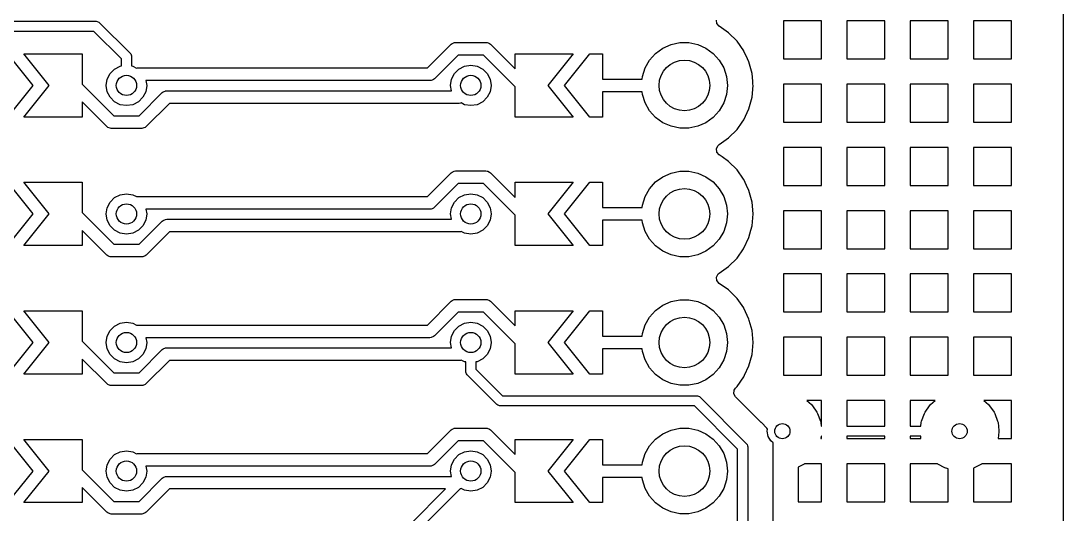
# Model space of a CAD drawing. Extents: x 2.49 to 8.57, y -5.87 to -1.87.
# Drawn here: x 7.76 to 8.57, y -3.15 to -2.766 of the extents above; entities that cross this region are included whole.
import ezdxf

# ---------------------------------------------------------------- set-up
doc = ezdxf.new("R2010")
doc.units = 0
doc.header["$MEASUREMENT"] = 0
doc.layers.add('BLACK', color=7, linetype='CONTINUOUS')

msp = doc.modelspace()

# ---------------------------------------------------------------- linework, layer by layer
at = {"layer": 'BLACK', "linetype": 'CONTINUOUS'}
for p, q in [((8.57006, -2.62723), (8.57006, -5.33301)), ((7.6575, -2.76638), (7.81806, -2.76638)), ((7.81806, -2.76638), (7.81883, -2.76645)), ((7.81883, -2.76645), (7.82025, -2.76704)), ((7.82025, -2.76704), (7.82085, -2.76753)), ((7.82085, -2.76753), (7.84452, -2.7912)), ((8.30087, -2.7681), (8.30059, -2.76537)), ((8.30259, -2.77025), (8.30087, -2.7681)), ((8.3099, -2.77537), (8.30259, -2.77025)), ((8.38229, -2.76606), (8.35268, -2.76606)), ((8.35268, -2.76606), (8.35268, -2.79567)), ((8.38229, -2.79567), (8.38229, -2.76606)), ((8.4315, -2.76606), (8.4019, -2.76606)), ((8.4019, -2.76606), (8.4019, -2.79567)), ((8.4315, -2.79567), (8.4315, -2.76606)), ((8.48071, -2.76606), (8.45111, -2.76606)), ((8.45111, -2.76606), (8.45111, -2.79567)), ((8.48071, -2.79567), (8.48071, -2.76606)), ((8.52993, -2.76606), (8.50032, -2.76606)), ((8.50032, -2.76606), (8.50032, -2.79567)), ((8.52993, -2.79567), (8.52993, -2.76606)), ((7.81643, -2.77425), (7.65913, -2.77425)), ((7.8378, -2.79561), (7.81643, -2.77425)), ((8.31648, -2.78195), (8.3099, -2.77537)), ((8.3099, -2.77537), (8.3099, -2.77537)), ((8.07571, -2.80267), (8.09415, -2.78423)), ((8.09415, -2.78423), (8.09489, -2.78362)), ((8.09489, -2.78362), (8.09637, -2.783)), ((8.09489, -2.78362), (8.09489, -2.78362)), ((8.09637, -2.783), (8.09667, -2.78288)), ((8.09667, -2.78288), (8.09763, -2.78279)), ((8.09667, -2.78288), (8.09667, -2.78288)), ((8.09763, -2.78279), (8.12127, -2.78279)), ((8.12127, -2.78279), (8.12223, -2.78288)), ((8.12223, -2.78288), (8.12223, -2.78288)), ((8.12223, -2.78288), (8.12295, -2.78318)), ((8.12295, -2.78318), (8.12401, -2.78362)), ((8.12401, -2.78362), (8.12401, -2.78362)), ((8.12401, -2.78362), (8.12475, -2.78423)), ((8.12475, -2.78423), (8.1439, -2.80338)), ((8.2532, -2.79138), (8.25886, -2.78727)), ((8.25886, -2.78727), (8.26525, -2.78443)), ((8.26525, -2.78443), (8.27209, -2.78297)), ((8.27209, -2.78297), (8.27909, -2.78297)), ((8.27909, -2.78297), (8.28593, -2.78443)), ((8.28593, -2.78443), (8.29232, -2.78727)), ((8.29232, -2.78727), (8.29798, -2.79138)), ((8.32167, -2.78936), (8.31648, -2.78195)), ((7.74921, -2.79165), (7.7689, -2.81625)), ((7.78169, -2.81625), (7.76201, -2.79165)), ((7.76201, -2.79165), (7.80728, -2.79165)), ((7.80728, -2.79165), (7.80728, -2.81521)), ((7.8378, -2.80113), (7.8378, -2.79561)), ((7.84452, -2.7912), (7.84501, -2.7918)), ((7.84501, -2.7918), (7.84559, -2.79321)), ((7.84559, -2.79321), (7.84567, -2.79398)), ((7.84567, -2.79398), (7.84567, -2.80113)), ((8.09966, -2.79263), (8.08122, -2.81107)), ((8.11923, -2.79263), (8.09966, -2.79263)), ((8.1439, -2.8173), (8.11923, -2.79263)), ((8.1439, -2.80338), (8.1439, -2.79165)), ((8.1439, -2.79165), (8.18917, -2.79165)), ((8.18917, -2.79165), (8.16949, -2.81625)), ((8.18228, -2.81625), (8.20197, -2.79165)), ((8.20197, -2.79165), (8.21181, -2.79165)), ((8.21181, -2.79165), (8.21181, -2.81133)), ((8.24852, -2.79658), (8.2532, -2.79138)), ((8.29798, -2.79138), (8.30266, -2.79658)), ((8.32181, -2.78957), (8.32167, -2.78936)), ((8.32466, -2.79567), (8.32181, -2.78957)), ((8.32574, -2.798), (8.32466, -2.79567)), ((8.35268, -2.79567), (8.38229, -2.79567)), ((8.4019, -2.79567), (8.4315, -2.79567)), ((8.45111, -2.79567), (8.48071, -2.79567)), ((8.50032, -2.79567), (8.52993, -2.79567)), ((7.82899, -2.807), (7.83248, -2.80351)), ((7.83248, -2.80351), (7.83687, -2.80128)), ((7.83687, -2.80128), (7.8378, -2.80113)), ((7.84567, -2.80113), (7.8466, -2.80128)), ((7.8466, -2.80128), (7.84951, -2.80276)), ((7.84951, -2.80276), (7.85039, -2.80267)), ((7.85039, -2.80267), (8.07571, -2.80267)), ((8.09671, -2.807), (8.10019, -2.80351)), ((8.10019, -2.80351), (8.10458, -2.80128)), ((8.10458, -2.80128), (8.10945, -2.80051)), ((8.10945, -2.80051), (8.11432, -2.80128)), ((8.11432, -2.80128), (8.11871, -2.80351)), ((8.11871, -2.80351), (8.12219, -2.807)), ((8.24286, -2.8093), (8.24502, -2.80264)), ((8.24502, -2.80264), (8.24852, -2.79658)), ((8.30266, -2.79658), (8.30616, -2.80264)), ((8.30616, -2.80264), (8.30832, -2.8093)), ((8.32815, -2.80699), (8.32574, -2.798)), ((7.82598, -2.81625), (7.82675, -2.81139)), ((7.82675, -2.81139), (7.82899, -2.807)), ((8.07932, -2.81216), (8.0787, -2.81242)), ((8.08048, -2.81168), (8.07932, -2.81216)), ((8.08122, -2.81107), (8.08048, -2.81168)), ((8.08048, -2.81168), (8.08048, -2.81168)), ((8.0937, -2.81625), (8.09447, -2.81139)), ((8.09447, -2.81139), (8.09671, -2.807)), ((8.12219, -2.807), (8.12443, -2.81139)), ((8.12443, -2.81139), (8.1252, -2.81625)), ((8.21181, -2.81133), (8.24264, -2.81133)), ((8.24264, -2.81133), (8.24286, -2.8093)), ((8.30832, -2.8093), (8.30905, -2.81625)), ((8.32868, -2.813), (8.32815, -2.80699)), ((7.7689, -2.81625), (7.74921, -2.84086)), ((7.76201, -2.84086), (7.78169, -2.81625)), ((7.80728, -2.81521), (7.83195, -2.83988)), ((7.82675, -2.82112), (7.82598, -2.81625)), ((7.85748, -2.81625), (7.85671, -2.82112)), ((8.07774, -2.81251), (7.85689, -2.81251)), ((7.85689, -2.81251), (7.85748, -2.81625)), ((8.0787, -2.81242), (8.07774, -2.81251)), ((8.0787, -2.81242), (8.0787, -2.81242)), ((8.09436, -2.82039), (8.0937, -2.81625)), ((8.1252, -2.81625), (8.12443, -2.82112)), ((8.1439, -2.84086), (8.1439, -2.8173)), ((8.16949, -2.81625), (8.18917, -2.84086)), ((8.20197, -2.84086), (8.18228, -2.81625)), ((8.30905, -2.81625), (8.30832, -2.82321)), ((8.32815, -2.82552), (8.32896, -2.81625)), ((8.32887, -2.81517), (8.32868, -2.813)), ((8.32896, -2.81625), (8.32887, -2.81517)), ((8.38229, -2.81528), (8.35268, -2.81528)), ((8.35268, -2.81528), (8.35268, -2.84488)), ((8.38229, -2.84488), (8.38229, -2.81528)), ((8.4315, -2.81528), (8.4019, -2.81528)), ((8.4019, -2.81528), (8.4019, -2.84488)), ((8.4315, -2.84488), (8.4315, -2.81528)), ((8.48071, -2.81528), (8.45111, -2.81528)), ((8.45111, -2.81528), (8.45111, -2.84488)), ((8.48071, -2.84488), (8.48071, -2.81528)), ((8.52993, -2.81528), (8.50032, -2.81528)), ((8.50032, -2.81528), (8.50032, -2.84488)), ((8.52993, -2.84488), (8.52993, -2.81528)), ((7.82899, -2.82551), (7.82675, -2.82112)), ((7.83248, -2.82899), (7.82899, -2.82551)), ((7.85447, -2.82551), (7.85099, -2.82899)), ((7.85152, -2.83988), (7.86956, -2.82183)), ((7.85671, -2.82112), (7.85447, -2.82551)), ((7.86956, -2.82183), (7.87031, -2.82122)), ((7.87031, -2.82122), (7.87173, -2.82063)), ((7.87031, -2.82122), (7.87031, -2.82122)), ((7.87173, -2.82063), (7.87208, -2.82048)), ((7.87208, -2.82048), (7.87304, -2.82039)), ((7.87208, -2.82048), (7.87208, -2.82048)), ((7.87304, -2.82039), (8.09436, -2.82039)), ((8.12219, -2.82551), (8.11871, -2.82899)), ((8.12443, -2.82112), (8.12219, -2.82551)), ((8.24264, -2.82118), (8.21181, -2.82118)), ((8.21181, -2.82118), (8.21181, -2.84086)), ((8.24286, -2.82321), (8.24264, -2.82118)), ((8.24502, -2.82987), (8.24286, -2.82321)), ((8.30832, -2.82321), (8.30616, -2.82987)), ((8.32574, -2.83451), (8.32815, -2.82552)), ((7.82643, -2.84828), (7.80728, -2.82913)), ((7.80728, -2.82913), (7.80728, -2.84086)), ((7.83687, -2.83123), (7.83248, -2.82899)), ((7.84173, -2.832), (7.83687, -2.83123)), ((7.8466, -2.83123), (7.84173, -2.832)), ((7.85099, -2.82899), (7.8466, -2.83123)), ((7.87508, -2.83023), (7.85704, -2.84828)), ((8.10039, -2.83023), (7.87508, -2.83023)), ((8.10135, -2.83014), (8.10039, -2.83023)), ((8.10195, -2.82989), (8.10135, -2.83014)), ((8.10458, -2.83123), (8.10195, -2.82989)), ((8.10945, -2.832), (8.10458, -2.83123)), ((8.11432, -2.83123), (8.10945, -2.832)), ((8.11871, -2.82899), (8.11432, -2.83123)), ((8.24852, -2.83592), (8.24502, -2.82987)), ((8.2532, -2.84112), (8.24852, -2.83592)), ((8.30266, -2.83592), (8.29798, -2.84112)), ((8.30616, -2.82987), (8.30266, -2.83592)), ((8.32181, -2.84294), (8.32574, -2.83451)), ((7.80728, -2.84086), (7.76201, -2.84086)), ((7.83195, -2.83988), (7.85152, -2.83988)), ((8.18917, -2.84086), (8.1439, -2.84086)), ((8.21181, -2.84086), (8.20197, -2.84086)), ((8.25886, -2.84524), (8.2532, -2.84112)), ((8.29798, -2.84112), (8.29232, -2.84524)), ((8.32045, -2.84488), (8.32181, -2.84294)), ((7.82718, -2.84889), (7.82643, -2.84828)), ((7.82895, -2.84962), (7.82718, -2.84889)), ((7.82991, -2.84972), (7.82895, -2.84962)), ((7.82895, -2.84962), (7.82895, -2.84962)), ((7.85356, -2.84972), (7.82991, -2.84972)), ((7.85452, -2.84962), (7.85356, -2.84972)), ((7.8553, -2.8493), (7.85452, -2.84962)), ((7.85452, -2.84962), (7.85452, -2.84962)), ((7.85629, -2.84889), (7.8553, -2.8493)), ((7.85704, -2.84828), (7.85629, -2.84889)), ((7.85629, -2.84889), (7.85629, -2.84889)), ((8.26525, -2.84808), (8.25886, -2.84524)), ((8.27209, -2.84954), (8.26525, -2.84808)), ((8.27909, -2.84954), (8.27209, -2.84954)), ((8.28593, -2.84808), (8.27909, -2.84954)), ((8.29232, -2.84524), (8.28593, -2.84808)), ((8.3099, -2.85714), (8.31648, -2.85056)), ((8.31648, -2.85056), (8.32045, -2.84488)), ((8.35268, -2.84488), (8.38229, -2.84488)), ((8.4019, -2.84488), (8.4315, -2.84488)), ((8.45111, -2.84488), (8.48071, -2.84488)), ((8.50032, -2.84488), (8.52993, -2.84488)), ((8.30259, -2.86225), (8.3099, -2.85714)), ((8.30059, -2.86537), (8.30183, -2.86291)), ((8.30087, -2.8681), (8.30059, -2.86537)), ((8.30259, -2.87025), (8.30087, -2.8681)), ((8.30183, -2.86291), (8.30259, -2.86225)), ((8.38229, -2.86449), (8.35268, -2.86449)), ((8.35268, -2.86449), (8.35268, -2.89409)), ((8.38229, -2.89409), (8.38229, -2.86449)), ((8.4315, -2.86449), (8.4019, -2.86449)), ((8.4019, -2.86449), (8.4019, -2.89409)), ((8.4315, -2.89409), (8.4315, -2.86449)), ((8.48071, -2.86449), (8.45111, -2.86449)), ((8.45111, -2.86449), (8.45111, -2.89409)), ((8.48071, -2.89409), (8.48071, -2.86449)), ((8.52993, -2.86449), (8.50032, -2.86449)), ((8.50032, -2.86449), (8.50032, -2.89409)), ((8.52993, -2.89409), (8.52993, -2.86449)), ((8.30486, -2.87184), (8.30259, -2.87025)), ((8.3099, -2.87537), (8.30486, -2.87184)), ((8.31648, -2.88195), (8.3099, -2.87537)), ((8.3099, -2.87537), (8.3099, -2.87537)), ((8.07571, -2.90267), (8.09415, -2.88423)), ((8.09415, -2.88423), (8.09489, -2.88362)), ((8.09489, -2.88362), (8.09667, -2.88288)), ((8.09667, -2.88288), (8.09763, -2.88279)), ((8.09763, -2.88279), (8.12127, -2.88279)), ((8.12127, -2.88279), (8.12223, -2.88288)), ((8.12223, -2.88288), (8.12223, -2.88288)), ((8.12223, -2.88288), (8.12267, -2.88307)), ((8.12267, -2.88307), (8.12401, -2.88362)), ((8.12401, -2.88362), (8.12401, -2.88362)), ((8.12401, -2.88362), (8.12475, -2.88423)), ((8.12475, -2.88423), (8.1439, -2.90338)), ((8.25886, -2.88727), (8.26525, -2.88443)), ((8.26525, -2.88443), (8.27209, -2.88297)), ((8.27209, -2.88297), (8.27909, -2.88297)), ((8.27909, -2.88297), (8.28593, -2.88443)), ((8.28593, -2.88443), (8.29232, -2.88727)), ((8.32154, -2.88917), (8.31648, -2.88195)), ((7.74921, -2.89165), (7.7689, -2.91625)), ((7.78169, -2.91625), (7.76201, -2.89165)), ((7.76201, -2.89165), (7.80728, -2.89165)), ((7.80728, -2.89165), (7.80728, -2.91521)), ((8.09966, -2.89263), (8.08122, -2.91107)), ((8.11923, -2.89263), (8.09966, -2.89263)), ((8.1439, -2.9173), (8.11923, -2.89263)), ((8.1439, -2.90338), (8.1439, -2.89165)), ((8.1439, -2.89165), (8.18917, -2.89165)), ((8.18917, -2.89165), (8.16949, -2.91625)), ((8.18228, -2.91625), (8.20197, -2.89165)), ((8.20197, -2.89165), (8.21181, -2.89165)), ((8.21181, -2.89165), (8.21181, -2.91133)), ((8.24852, -2.89658), (8.2532, -2.89138)), ((8.2532, -2.89138), (8.25886, -2.88727)), ((8.29232, -2.88727), (8.29798, -2.89138)), ((8.29798, -2.89138), (8.30266, -2.89658)), ((8.32181, -2.88957), (8.32154, -2.88917)), ((8.32392, -2.89409), (8.32181, -2.88957)), ((7.83248, -2.90351), (7.83687, -2.90128)), ((7.83687, -2.90128), (7.84173, -2.90051)), ((7.84173, -2.90051), (7.8466, -2.90128)), ((7.8466, -2.90128), (7.84951, -2.90276)), ((8.10019, -2.90351), (8.10458, -2.90128)), ((8.10458, -2.90128), (8.10945, -2.90051)), ((8.10945, -2.90051), (8.11432, -2.90128)), ((8.11432, -2.90128), (8.11871, -2.90351)), ((8.24502, -2.90264), (8.24852, -2.89658)), ((8.30266, -2.89658), (8.30616, -2.90264)), ((8.32574, -2.898), (8.32392, -2.89409)), ((8.32815, -2.90699), (8.32574, -2.898)), ((8.35268, -2.89409), (8.38229, -2.89409)), ((8.4019, -2.89409), (8.4315, -2.89409)), ((8.45111, -2.89409), (8.48071, -2.89409)), ((8.50032, -2.89409), (8.52993, -2.89409)), ((7.82675, -2.91139), (7.82899, -2.907)), ((7.82899, -2.907), (7.83248, -2.90351)), ((7.84951, -2.90276), (7.85039, -2.90267)), ((7.85039, -2.90267), (8.07571, -2.90267)), ((8.09447, -2.91139), (8.09671, -2.907)), ((8.09671, -2.907), (8.10019, -2.90351)), ((8.11871, -2.90351), (8.12219, -2.907)), ((8.12219, -2.907), (8.12443, -2.91139)), ((8.24264, -2.91133), (8.24286, -2.9093)), ((8.24286, -2.9093), (8.24502, -2.90264)), ((8.30616, -2.90264), (8.30832, -2.9093)), ((8.30832, -2.9093), (8.30905, -2.91625)), ((8.32896, -2.91625), (8.32815, -2.90699)), ((7.7689, -2.91625), (7.74921, -2.94086)), ((7.76201, -2.94086), (7.78169, -2.91625)), ((7.80728, -2.91521), (7.83195, -2.93988)), ((7.82598, -2.91625), (7.82675, -2.91139)), ((7.82675, -2.92112), (7.82598, -2.91625)), ((7.85748, -2.91625), (7.85671, -2.92112)), ((8.07774, -2.91251), (7.85689, -2.91251)), ((7.85689, -2.91251), (7.85748, -2.91625)), ((8.0787, -2.91242), (8.07774, -2.91251)), ((8.07932, -2.91216), (8.0787, -2.91242)), ((8.0787, -2.91242), (8.0787, -2.91242)), ((8.08048, -2.91168), (8.07932, -2.91216)), ((8.08122, -2.91107), (8.08048, -2.91168)), ((8.08048, -2.91168), (8.08048, -2.91168)), ((8.0937, -2.91625), (8.09447, -2.91139)), ((8.09436, -2.92039), (8.0937, -2.91625)), ((8.12443, -2.91139), (8.1252, -2.91625)), ((8.1252, -2.91625), (8.12443, -2.92112)), ((8.1439, -2.94086), (8.1439, -2.9173)), ((8.16949, -2.91625), (8.18917, -2.94086)), ((8.20197, -2.94086), (8.18228, -2.91625)), ((8.21181, -2.91133), (8.24264, -2.91133)), ((8.30905, -2.91625), (8.30832, -2.92321)), ((8.32815, -2.92552), (8.32896, -2.91625)), ((8.38229, -2.9137), (8.35268, -2.9137)), ((8.35268, -2.9137), (8.35268, -2.94331)), ((8.38229, -2.94331), (8.38229, -2.9137)), ((8.4315, -2.9137), (8.4019, -2.9137)), ((8.4019, -2.9137), (8.4019, -2.94331)), ((8.4315, -2.94331), (8.4315, -2.9137)), ((8.48071, -2.9137), (8.45111, -2.9137)), ((8.45111, -2.9137), (8.45111, -2.94331)), ((8.48071, -2.94331), (8.48071, -2.9137)), ((8.52993, -2.9137), (8.50032, -2.9137)), ((8.50032, -2.9137), (8.50032, -2.94331)), ((8.52993, -2.94331), (8.52993, -2.9137)), ((7.82899, -2.92551), (7.82675, -2.92112)), ((7.83248, -2.92899), (7.82899, -2.92551)), ((7.85447, -2.92551), (7.85099, -2.92899)), ((7.85152, -2.93988), (7.86956, -2.92183)), ((7.85671, -2.92112), (7.85447, -2.92551)), ((7.86956, -2.92183), (7.87031, -2.92122)), ((7.87031, -2.92122), (7.87208, -2.92048)), ((7.87208, -2.92048), (7.87304, -2.92039)), ((7.87208, -2.92048), (7.87208, -2.92048)), ((7.87304, -2.92039), (8.09436, -2.92039)), ((8.12219, -2.92551), (8.11871, -2.92899)), ((8.12443, -2.92112), (8.12219, -2.92551)), ((8.24264, -2.92118), (8.21181, -2.92118)), ((8.21181, -2.92118), (8.21181, -2.94086)), ((8.24286, -2.92321), (8.24264, -2.92118)), ((8.24502, -2.92987), (8.24286, -2.92321)), ((8.30832, -2.92321), (8.30616, -2.92987)), ((8.32724, -2.92892), (8.32815, -2.92552)), ((7.82643, -2.94828), (7.80728, -2.92913)), ((7.80728, -2.92913), (7.80728, -2.94086)), ((7.83687, -2.93123), (7.83248, -2.92899)), ((7.84173, -2.932), (7.83687, -2.93123)), ((7.8466, -2.93123), (7.84173, -2.932)), ((7.85099, -2.92899), (7.8466, -2.93123)), ((7.87508, -2.93023), (7.85704, -2.94828)), ((8.10039, -2.93023), (7.87508, -2.93023)), ((8.10135, -2.93014), (8.10039, -2.93023)), ((8.10195, -2.92989), (8.10135, -2.93014)), ((8.10458, -2.93123), (8.10195, -2.92989)), ((8.10945, -2.932), (8.10458, -2.93123)), ((8.11432, -2.93123), (8.10945, -2.932)), ((8.11871, -2.92899), (8.11432, -2.93123)), ((8.24852, -2.93592), (8.24502, -2.92987)), ((8.30616, -2.92987), (8.30266, -2.93592)), ((8.32574, -2.93451), (8.32724, -2.92892)), ((7.80728, -2.94086), (7.76201, -2.94086)), ((7.83195, -2.93988), (7.85152, -2.93988)), ((8.18917, -2.94086), (8.1439, -2.94086)), ((8.21181, -2.94086), (8.20197, -2.94086)), ((8.2532, -2.94112), (8.24852, -2.93592)), ((8.25886, -2.94524), (8.2532, -2.94112)), ((8.29798, -2.94112), (8.29232, -2.94524)), ((8.30266, -2.93592), (8.29798, -2.94112)), ((8.32181, -2.94294), (8.32574, -2.93451)), ((8.32574, -2.93451), (8.32574, -2.93451)), ((8.32574, -2.93451), (8.32574, -2.93451)), ((7.82717, -2.94889), (7.82643, -2.94828)), ((7.82718, -2.94889), (7.82717, -2.94889)), ((7.82821, -2.94932), (7.82718, -2.94889)), ((7.82895, -2.94962), (7.82821, -2.94932)), ((7.82991, -2.94972), (7.82895, -2.94962)), ((7.82895, -2.94962), (7.82895, -2.94962)), ((7.85356, -2.94972), (7.82991, -2.94972)), ((7.85452, -2.94962), (7.85356, -2.94972)), ((7.85629, -2.94889), (7.85452, -2.94962)), ((7.85704, -2.94828), (7.85629, -2.94889)), ((7.85629, -2.94889), (7.85629, -2.94889)), ((8.26525, -2.94808), (8.25886, -2.94524)), ((8.27209, -2.94954), (8.26525, -2.94808)), ((8.27909, -2.94954), (8.27209, -2.94954)), ((8.28593, -2.94808), (8.27909, -2.94954)), ((8.29232, -2.94524), (8.28593, -2.94808)), ((8.31648, -2.95056), (8.32156, -2.94331)), ((8.32156, -2.94331), (8.32181, -2.94294)), ((8.35268, -2.94331), (8.38229, -2.94331)), ((8.4019, -2.94331), (8.4315, -2.94331)), ((8.45111, -2.94331), (8.48071, -2.94331)), ((8.50032, -2.94331), (8.52993, -2.94331)), ((8.30259, -2.96225), (8.3099, -2.95714)), ((8.3099, -2.95714), (8.31648, -2.95056)), ((8.30059, -2.96537), (8.30183, -2.96291)), ((8.30087, -2.9681), (8.30059, -2.96537)), ((8.30183, -2.96291), (8.30259, -2.96225)), ((8.38229, -2.96291), (8.35268, -2.96291)), ((8.35268, -2.96291), (8.35268, -2.99252)), ((8.38229, -2.99252), (8.38229, -2.96291)), ((8.4315, -2.96291), (8.4019, -2.96291)), ((8.4019, -2.96291), (8.4019, -2.99252)), ((8.4315, -2.99252), (8.4315, -2.96291)), ((8.48071, -2.96291), (8.45111, -2.96291)), ((8.45111, -2.96291), (8.45111, -2.99252)), ((8.48071, -2.99252), (8.48071, -2.96291)), ((8.52993, -2.96291), (8.50032, -2.96291)), ((8.50032, -2.96291), (8.50032, -2.99252)), ((8.52993, -2.99252), (8.52993, -2.96291)), ((8.30259, -2.97025), (8.30087, -2.9681)), ((8.3099, -2.97537), (8.30259, -2.97025)), ((8.31648, -2.98195), (8.3099, -2.97537)), ((8.3099, -2.97537), (8.3099, -2.97537)), ((8.32169, -2.98939), (8.31648, -2.98195)), ((8.07571, -3.00267), (8.09415, -2.98423)), ((8.09415, -2.98423), (8.09489, -2.98362)), ((8.09489, -2.98362), (8.09667, -2.98288)), ((8.09667, -2.98288), (8.09763, -2.98279)), ((8.09763, -2.98279), (8.12127, -2.98279)), ((8.12127, -2.98279), (8.12223, -2.98288)), ((8.12223, -2.98288), (8.12401, -2.98362)), ((8.12401, -2.98362), (8.12475, -2.98423)), ((8.12475, -2.98423), (8.1439, -3.00338)), ((8.2532, -2.99138), (8.25886, -2.98727)), ((8.25886, -2.98727), (8.26525, -2.98443)), ((8.26525, -2.98443), (8.27209, -2.98297)), ((8.27209, -2.98297), (8.27909, -2.98297)), ((8.27909, -2.98297), (8.28593, -2.98443)), ((8.28593, -2.98443), (8.29232, -2.98727)), ((8.29232, -2.98727), (8.29798, -2.99138)), ((8.32181, -2.98957), (8.32169, -2.98939)), ((8.32319, -2.99252), (8.32181, -2.98957)), ((7.74921, -2.99165), (7.7689, -3.01625)), ((7.78169, -3.01625), (7.76201, -2.99165)), ((7.76201, -2.99165), (7.80728, -2.99165)), ((7.80728, -2.99165), (7.80728, -3.01521)), ((8.09966, -2.99263), (8.08122, -3.01107)), ((8.11923, -2.99263), (8.09966, -2.99263)), ((8.1439, -3.0173), (8.11923, -2.99263)), ((8.1439, -3.00338), (8.1439, -2.99165)), ((8.1439, -2.99165), (8.18917, -2.99165)), ((8.18917, -2.99165), (8.16949, -3.01625)), ((8.18228, -3.01625), (8.20197, -2.99165)), ((8.20197, -2.99165), (8.21181, -2.99165)), ((8.21181, -2.99165), (8.21181, -3.01133)), ((8.24502, -3.00264), (8.24852, -2.99658)), ((8.24852, -2.99658), (8.2532, -2.99138)), ((8.29798, -2.99138), (8.30266, -2.99658)), ((8.30266, -2.99658), (8.30616, -3.00264)), ((8.32574, -2.998), (8.32319, -2.99252)), ((8.32603, -2.99908), (8.32574, -2.998)), ((8.32574, -2.998), (8.32574, -2.998)), ((8.32574, -2.998), (8.32574, -2.998)), ((8.35268, -2.99252), (8.38229, -2.99252)), ((8.4019, -2.99252), (8.4315, -2.99252)), ((8.45111, -2.99252), (8.48071, -2.99252)), ((8.50032, -2.99252), (8.52993, -2.99252)), ((7.82899, -3.007), (7.83248, -3.00351)), ((7.83248, -3.00351), (7.83687, -3.00128)), ((7.83687, -3.00128), (7.84173, -3.00051)), ((7.84173, -3.00051), (7.8466, -3.00128)), ((7.8466, -3.00128), (7.84951, -3.00276)), ((7.84951, -3.00276), (7.85039, -3.00267)), ((7.85039, -3.00267), (8.07571, -3.00267)), ((8.09671, -3.007), (8.10019, -3.00351)), ((8.10019, -3.00351), (8.10458, -3.00128)), ((8.10458, -3.00128), (8.10945, -3.00051)), ((8.10945, -3.00051), (8.11432, -3.00128)), ((8.11432, -3.00128), (8.11871, -3.00351)), ((8.11871, -3.00351), (8.12219, -3.007)), ((8.24286, -3.0093), (8.24502, -3.00264)), ((8.30616, -3.00264), (8.30832, -3.0093)), ((8.32815, -3.00699), (8.32603, -2.99908)), ((7.82598, -3.01625), (7.82675, -3.01139)), ((7.82675, -3.01139), (7.82899, -3.007)), ((8.07774, -3.01251), (7.85689, -3.01251)), ((7.85689, -3.01251), (7.85748, -3.01625)), ((8.0787, -3.01242), (8.07774, -3.01251)), ((8.08048, -3.01168), (8.0787, -3.01242)), ((8.08122, -3.01107), (8.08048, -3.01168)), ((8.08048, -3.01168), (8.08048, -3.01168)), ((8.0937, -3.01625), (8.09447, -3.01139)), ((8.09447, -3.01139), (8.09671, -3.007)), ((8.12219, -3.007), (8.12443, -3.01139)), ((8.12443, -3.01139), (8.1252, -3.01625)), ((8.21181, -3.01133), (8.24264, -3.01133)), ((8.24264, -3.01133), (8.24286, -3.0093)), ((8.30832, -3.0093), (8.30905, -3.01625)), ((8.32896, -3.01625), (8.32815, -3.00699)), ((8.38229, -3.01213), (8.35268, -3.01213)), ((8.35268, -3.01213), (8.35268, -3.04173)), ((8.38229, -3.04173), (8.38229, -3.01213)), ((8.4315, -3.01213), (8.4019, -3.01213)), ((8.4019, -3.01213), (8.4019, -3.04173)), ((8.4315, -3.04173), (8.4315, -3.01213)), ((8.48071, -3.01213), (8.45111, -3.01213)), ((8.45111, -3.01213), (8.45111, -3.04173)), ((8.48071, -3.04173), (8.48071, -3.01213)), ((8.52993, -3.01213), (8.50032, -3.01213)), ((8.50032, -3.01213), (8.50032, -3.04173)), ((8.52993, -3.04173), (8.52993, -3.01213)), ((7.7689, -3.01625), (7.74921, -3.04086)), ((7.76201, -3.04086), (7.78169, -3.01625)), ((7.80728, -3.01521), (7.83195, -3.03988)), ((7.82675, -3.02112), (7.82598, -3.01625)), ((7.82899, -3.02551), (7.82675, -3.02112)), ((7.85152, -3.03988), (7.86956, -3.02183)), ((7.85671, -3.02112), (7.85447, -3.02551)), ((7.85748, -3.01625), (7.85671, -3.02112)), ((7.86956, -3.02183), (7.87031, -3.02122)), ((7.87031, -3.02122), (7.87208, -3.02048)), ((7.87208, -3.02048), (7.87304, -3.02039)), ((7.87304, -3.02039), (8.09436, -3.02039)), ((8.09436, -3.02039), (8.0937, -3.01625)), ((8.12443, -3.02112), (8.12219, -3.02551)), ((8.1252, -3.01625), (8.12443, -3.02112)), ((8.1439, -3.04086), (8.1439, -3.0173)), ((8.16949, -3.01625), (8.18917, -3.04086)), ((8.20197, -3.04086), (8.18228, -3.01625)), ((8.24264, -3.02118), (8.21181, -3.02118)), ((8.21181, -3.02118), (8.21181, -3.04086)), ((8.24286, -3.02321), (8.24264, -3.02118)), ((8.30905, -3.01625), (8.30832, -3.02321)), ((8.32815, -3.02552), (8.32896, -3.01625)), ((7.82643, -3.04828), (7.80728, -3.02913)), ((7.80728, -3.02913), (7.80728, -3.04086)), ((7.83248, -3.02899), (7.82899, -3.02551)), ((7.83687, -3.03123), (7.83248, -3.02899)), ((7.85099, -3.02899), (7.8466, -3.03123)), ((7.85447, -3.02551), (7.85099, -3.02899)), ((7.87508, -3.03023), (7.85704, -3.04828)), ((8.10039, -3.03023), (7.87508, -3.03023)), ((8.10135, -3.03014), (8.10039, -3.03023)), ((8.10195, -3.02989), (8.10135, -3.03014)), ((8.10458, -3.03123), (8.10195, -3.02989)), ((8.11871, -3.02899), (8.11432, -3.03123)), ((8.12219, -3.02551), (8.11871, -3.02899)), ((8.24502, -3.02987), (8.24286, -3.02321)), ((8.24852, -3.03592), (8.24502, -3.02987)), ((8.30616, -3.02987), (8.30266, -3.03592)), ((8.30832, -3.02321), (8.30616, -3.02987)), ((8.32574, -3.03451), (8.32815, -3.02552)), ((7.84173, -3.032), (7.83687, -3.03123)), ((7.8466, -3.03123), (7.84173, -3.032)), ((8.10551, -3.03138), (8.10458, -3.03123)), ((8.10551, -3.03852), (8.10551, -3.03138)), ((8.10559, -3.03929), (8.10551, -3.03852)), ((8.11432, -3.03123), (8.11339, -3.03138)), ((8.11339, -3.03138), (8.11339, -3.03689)), ((8.11339, -3.03689), (8.13421, -3.05772)), ((8.2532, -3.04112), (8.24852, -3.03592)), ((8.30266, -3.03592), (8.29798, -3.04112)), ((8.32238, -3.04173), (8.32574, -3.03451)), ((7.80728, -3.04086), (7.76201, -3.04086)), ((7.83195, -3.03988), (7.85152, -3.03988)), ((8.10618, -3.04071), (8.10559, -3.03929)), ((8.10666, -3.04131), (8.10618, -3.04071)), ((8.12979, -3.06444), (8.10666, -3.04131)), ((8.18917, -3.04086), (8.1439, -3.04086)), ((8.21181, -3.04086), (8.20197, -3.04086)), ((8.25886, -3.04524), (8.2532, -3.04112)), ((8.26525, -3.04808), (8.25886, -3.04524)), ((8.29232, -3.04524), (8.28593, -3.04808)), ((8.29798, -3.04112), (8.29232, -3.04524)), ((8.31648, -3.05056), (8.32181, -3.04294)), ((8.32181, -3.04294), (8.32238, -3.04173)), ((8.35268, -3.04173), (8.38229, -3.04173)), ((8.4019, -3.04173), (8.4315, -3.04173)), ((8.45111, -3.04173), (8.48071, -3.04173)), ((8.50032, -3.04173), (8.52993, -3.04173)), ((7.82718, -3.04889), (7.82643, -3.04828)), ((7.82895, -3.04962), (7.82718, -3.04889)), ((7.82718, -3.04889), (7.82718, -3.04889)), ((7.82991, -3.04972), (7.82895, -3.04962)), ((7.85356, -3.04972), (7.82991, -3.04972)), ((7.85452, -3.04962), (7.85356, -3.04972)), ((7.85629, -3.04889), (7.85452, -3.04962)), ((7.85704, -3.04828), (7.85629, -3.04889)), ((7.85629, -3.04889), (7.85629, -3.04889)), ((8.27209, -3.04954), (8.26525, -3.04808)), ((8.27909, -3.04954), (8.27209, -3.04954)), ((8.28593, -3.04808), (8.27909, -3.04954)), ((8.31405, -3.05616), (8.31425, -3.05341)), ((8.31425, -3.05341), (8.31537, -3.05167)), ((8.31537, -3.05167), (8.31648, -3.05056)), ((8.13421, -3.05772), (8.28502, -3.05772)), ((8.28502, -3.05772), (8.28579, -3.05779)), ((8.28579, -3.05779), (8.28721, -3.05838)), ((8.28721, -3.05838), (8.2878, -3.05887)), ((8.2878, -3.05887), (8.32365, -3.09472)), ((8.31537, -3.05857), (8.31405, -3.05616)), ((8.31814, -3.06134), (8.31537, -3.05857)), ((8.33521, -3.07841), (8.31814, -3.06134)), ((8.38229, -3.06134), (8.37067, -3.06134)), ((8.37067, -3.06134), (8.37427, -3.06453)), ((8.38229, -3.08134), (8.38229, -3.06134)), ((8.4315, -3.06134), (8.4019, -3.06134)), ((8.4019, -3.06134), (8.4019, -3.08134)), ((8.4315, -3.08134), (8.4315, -3.06134)), ((8.47059, -3.06134), (8.45111, -3.06134)), ((8.45111, -3.06134), (8.45111, -3.08134)), ((8.467, -3.06453), (8.47059, -3.06134)), ((8.52993, -3.06134), (8.50846, -3.06134)), ((8.50846, -3.06134), (8.51206, -3.06453)), ((8.52993, -3.09095), (8.52993, -3.06134)), ((8.13039, -3.06493), (8.12979, -3.06444)), ((8.13079, -3.06509), (8.13039, -3.06493)), ((8.13181, -3.06551), (8.13079, -3.06509)), ((8.13258, -3.06559), (8.13181, -3.06551)), ((8.28339, -3.06559), (8.13258, -3.06559)), ((8.31693, -3.09913), (8.28339, -3.06559)), ((8.37427, -3.06453), (8.37505, -3.06541)), ((8.37505, -3.06541), (8.37858, -3.07052)), ((8.37858, -3.07052), (8.37912, -3.07156)), ((8.37912, -3.07156), (8.38133, -3.07737)), ((8.45993, -3.07737), (8.46214, -3.07156)), ((8.46214, -3.07156), (8.46268, -3.07052)), ((8.46268, -3.07052), (8.46622, -3.06541)), ((8.46622, -3.06541), (8.467, -3.06453)), ((8.51206, -3.06453), (8.51284, -3.06541)), ((8.51284, -3.06541), (8.51637, -3.07052)), ((8.51637, -3.07052), (8.51692, -3.07156)), ((8.51692, -3.07156), (8.51912, -3.07737)), ((8.33538, -3.07858), (8.33521, -3.07841)), ((8.33521, -3.07841), (8.33521, -3.07841)), ((8.33978, -3.08298), (8.33538, -3.07858)), ((8.33538, -3.07858), (8.33538, -3.07858)), ((8.38133, -3.07737), (8.38161, -3.07852)), ((8.38161, -3.07852), (8.38195, -3.08134)), ((8.45931, -3.08134), (8.45965, -3.07852)), ((8.45965, -3.07852), (8.45993, -3.07737)), ((8.51912, -3.07737), (8.5194, -3.07852)), ((8.5194, -3.07852), (8.52015, -3.08469)), ((8.07571, -3.10267), (8.09415, -3.08423)), ((8.09415, -3.08423), (8.09489, -3.08362)), ((8.09489, -3.08362), (8.09617, -3.08309)), ((8.09489, -3.08362), (8.09489, -3.08362)), ((8.09617, -3.08309), (8.09667, -3.08288)), ((8.09667, -3.08288), (8.09763, -3.08279)), ((8.09667, -3.08288), (8.09667, -3.08288)), ((8.09763, -3.08279), (8.12127, -3.08279)), ((8.12127, -3.08279), (8.12223, -3.08288)), ((8.12223, -3.08288), (8.12401, -3.08362)), ((8.12401, -3.08362), (8.12475, -3.08423)), ((8.12475, -3.08423), (8.1439, -3.10338)), ((8.2532, -3.09138), (8.25886, -3.08727)), ((8.25886, -3.08727), (8.26525, -3.08443)), ((8.26525, -3.08443), (8.27209, -3.08297)), ((8.27209, -3.08297), (8.27909, -3.08297)), ((8.27909, -3.08297), (8.28593, -3.08443)), ((8.28593, -3.08443), (8.29232, -3.08727)), ((8.29232, -3.08727), (8.29798, -3.09138)), ((8.3402, -3.0837), (8.33978, -3.08298)), ((8.33978, -3.08298), (8.33978, -3.08298)), ((8.33978, -3.08298), (8.33978, -3.08298)), ((8.33992, -3.08527), (8.3402, -3.0837)), ((8.34063, -3.08931), (8.33992, -3.08527)), ((8.38195, -3.08134), (8.38229, -3.08134)), ((8.4019, -3.08134), (8.4315, -3.08134)), ((8.45111, -3.08134), (8.45931, -3.08134)), ((8.52015, -3.08586), (8.51954, -3.09095)), ((8.52015, -3.08469), (8.52015, -3.08586)), ((7.74921, -3.09165), (7.7689, -3.11625)), ((7.78169, -3.11625), (7.76201, -3.09165)), ((7.76201, -3.09165), (7.80728, -3.09165)), ((7.80728, -3.09165), (7.80728, -3.11521)), ((8.09966, -3.09263), (8.08122, -3.11107)), ((8.11923, -3.09263), (8.09966, -3.09263)), ((8.1439, -3.1173), (8.11923, -3.09263)), ((8.1439, -3.10338), (8.1439, -3.09165)), ((8.1439, -3.09165), (8.18917, -3.09165)), ((8.18917, -3.09165), (8.16949, -3.11625)), ((8.18228, -3.11625), (8.20197, -3.09165)), ((8.20197, -3.09165), (8.21181, -3.09165)), ((8.21181, -3.09165), (8.21181, -3.11133)), ((8.24852, -3.09658), (8.2532, -3.09138)), ((8.29798, -3.09138), (8.30266, -3.09658)), ((8.32365, -3.09472), (8.32414, -3.09531)), ((8.32414, -3.09531), (8.32431, -3.09573)), ((8.32431, -3.09573), (8.32473, -3.09673)), ((8.34269, -3.09287), (8.34063, -3.08931)), ((8.34451, -3.0944), (8.34269, -3.09287)), ((8.34451, -3.11319), (8.34451, -3.0944)), ((8.38195, -3.08921), (8.38174, -3.09095)), ((8.38174, -3.09095), (8.38229, -3.09095)), ((8.38229, -3.08921), (8.38195, -3.08921)), ((8.38229, -3.09095), (8.38229, -3.08921)), ((8.4315, -3.08921), (8.4019, -3.08921)), ((8.4019, -3.08921), (8.4019, -3.09095)), ((8.4019, -3.09095), (8.4315, -3.09095)), ((8.4315, -3.09095), (8.4315, -3.08921)), ((8.45931, -3.08921), (8.45111, -3.08921)), ((8.45111, -3.08921), (8.45111, -3.09095)), ((8.45111, -3.09095), (8.45952, -3.09095)), ((8.45952, -3.09095), (8.45931, -3.08921)), ((8.51954, -3.09095), (8.52993, -3.09095)), ((7.82899, -3.107), (7.83248, -3.10351)), ((7.83248, -3.10351), (7.83687, -3.10128)), ((7.83687, -3.10128), (7.84173, -3.10051)), ((7.84173, -3.10051), (7.8466, -3.10128)), ((7.8466, -3.10128), (7.84951, -3.10276)), ((7.84951, -3.10276), (7.85039, -3.10267)), ((7.85039, -3.10267), (8.07571, -3.10267)), ((8.09671, -3.107), (8.10019, -3.10351)), ((8.10019, -3.10351), (8.10458, -3.10128)), ((8.10458, -3.10128), (8.10945, -3.10051)), ((8.10945, -3.10051), (8.11432, -3.10128)), ((8.11432, -3.10128), (8.11871, -3.10351)), ((8.11871, -3.10351), (8.12219, -3.107)), ((8.24286, -3.1093), (8.24502, -3.10264)), ((8.24502, -3.10264), (8.24852, -3.09658)), ((8.30266, -3.09658), (8.30616, -3.10264)), ((8.30616, -3.10264), (8.30832, -3.1093)), ((8.31693, -3.37717), (8.31693, -3.09913)), ((8.32473, -3.09673), (8.3248, -3.0975)), ((8.3248, -3.0975), (8.3248, -3.3788)), ((7.82598, -3.11625), (7.82675, -3.11139)), ((7.82675, -3.11139), (7.82899, -3.107)), ((8.0796, -3.11205), (8.0787, -3.11242)), ((8.08048, -3.11168), (8.0796, -3.11205)), ((8.08122, -3.11107), (8.08048, -3.11168)), ((8.08048, -3.11168), (8.08048, -3.11168)), ((8.0937, -3.11625), (8.09447, -3.11139)), ((8.09447, -3.11139), (8.09671, -3.107)), ((8.12219, -3.107), (8.12443, -3.11139)), ((8.12443, -3.11139), (8.1252, -3.11625)), ((8.21181, -3.11133), (8.24264, -3.11133)), ((8.24264, -3.11133), (8.24286, -3.1093)), ((8.30832, -3.1093), (8.30905, -3.11625)), ((8.36865, -3.11081), (8.36411, -3.11319)), ((8.36902, -3.11055), (8.36865, -3.11081)), ((8.38229, -3.11055), (8.36902, -3.11055)), ((8.38229, -3.14016), (8.38229, -3.11055)), ((8.4315, -3.11055), (8.4019, -3.11055)), ((8.4019, -3.11055), (8.4019, -3.14016)), ((8.4315, -3.14016), (8.4315, -3.11055)), ((8.47224, -3.11055), (8.45111, -3.11055)), ((8.45111, -3.11055), (8.45111, -3.14016)), ((8.47262, -3.11081), (8.47224, -3.11055)), ((8.47812, -3.1137), (8.47262, -3.11081)), ((8.50644, -3.11081), (8.50094, -3.1137)), ((8.50682, -3.11055), (8.50644, -3.11081)), ((8.52993, -3.11055), (8.50682, -3.11055)), ((8.52993, -3.14016), (8.52993, -3.11055)), ((7.7689, -3.11625), (7.74921, -3.14086)), ((7.76201, -3.14086), (7.78169, -3.11625)), ((7.80728, -3.11521), (7.83195, -3.13988)), ((7.82675, -3.12112), (7.82598, -3.11625)), ((7.85748, -3.11625), (7.85671, -3.12112)), ((8.07774, -3.11251), (7.85689, -3.11251)), ((7.85689, -3.11251), (7.85748, -3.11625)), ((8.0787, -3.11242), (8.07774, -3.11251)), ((8.0787, -3.11242), (8.0787, -3.11242)), ((8.09436, -3.12039), (8.0937, -3.11625)), ((8.1252, -3.11625), (8.12443, -3.12112)), ((8.1439, -3.14086), (8.1439, -3.1173)), ((8.16949, -3.11625), (8.18917, -3.14086)), ((8.20197, -3.14086), (8.18228, -3.11625)), ((8.30905, -3.11625), (8.30832, -3.12321)), ((8.34451, -3.18937), (8.34451, -3.11319)), ((8.36411, -3.11319), (8.36411, -3.14016)), ((8.47874, -3.11394), (8.47812, -3.1137)), ((8.47922, -3.11412), (8.47874, -3.11394)), ((8.48071, -3.11449), (8.47922, -3.11412)), ((8.48071, -3.14016), (8.48071, -3.11449)), ((8.50094, -3.1137), (8.50032, -3.11394)), ((8.50032, -3.11394), (8.50032, -3.14016)), ((7.82899, -3.12551), (7.82675, -3.12112)), ((7.83248, -3.12899), (7.82899, -3.12551)), ((7.85447, -3.12551), (7.85099, -3.12899)), ((7.85152, -3.13988), (7.86956, -3.12183)), ((7.85671, -3.12112), (7.85447, -3.12551)), ((7.86956, -3.12183), (7.87031, -3.12122)), ((7.87031, -3.12122), (7.87208, -3.12048)), ((7.87208, -3.12048), (7.87304, -3.12039)), ((7.87304, -3.12039), (8.09436, -3.12039)), ((8.12219, -3.12551), (8.11871, -3.12899)), ((8.12443, -3.12112), (8.12219, -3.12551)), ((8.24264, -3.12118), (8.21181, -3.12118)), ((8.21181, -3.12118), (8.21181, -3.14086)), ((8.24286, -3.12321), (8.24264, -3.12118)), ((8.24502, -3.12987), (8.24286, -3.12321)), ((8.30832, -3.12321), (8.30616, -3.12987)), ((7.82643, -3.14828), (7.80728, -3.12913)), ((7.80728, -3.12913), (7.80728, -3.14086)), ((7.83687, -3.13123), (7.83248, -3.12899)), ((7.84173, -3.132), (7.83687, -3.13123)), ((7.8466, -3.13123), (7.84173, -3.132)), ((7.85099, -3.12899), (7.8466, -3.13123)), ((7.87508, -3.13023), (7.85704, -3.14828)), ((8.0899, -3.13023), (7.87508, -3.13023)), ((8.06254, -3.15759), (8.0899, -3.13023)), ((8.10111, -3.13016), (8.06696, -3.16431)), ((8.10135, -3.13014), (8.10111, -3.13016)), ((8.10195, -3.12989), (8.10135, -3.13014)), ((8.10458, -3.13123), (8.10195, -3.12989)), ((8.10945, -3.132), (8.10458, -3.13123)), ((8.11432, -3.13123), (8.10945, -3.132)), ((8.11871, -3.12899), (8.11432, -3.13123)), ((8.24852, -3.13592), (8.24502, -3.12987)), ((8.2532, -3.14112), (8.24852, -3.13592)), ((8.30266, -3.13592), (8.29798, -3.14112)), ((8.30616, -3.12987), (8.30266, -3.13592)), ((7.80728, -3.14086), (7.76201, -3.14086)), ((7.83195, -3.13988), (7.85152, -3.13988)), ((8.18917, -3.14086), (8.1439, -3.14086)), ((8.21181, -3.14086), (8.20197, -3.14086)), ((8.25886, -3.14524), (8.2532, -3.14112)), ((8.29798, -3.14112), (8.29232, -3.14524)), ((8.36411, -3.14016), (8.38229, -3.14016)), ((8.4019, -3.14016), (8.4315, -3.14016)), ((8.45111, -3.14016), (8.48071, -3.14016)), ((8.50032, -3.14016), (8.52993, -3.14016)), ((7.82718, -3.14889), (7.82643, -3.14828)), ((7.82895, -3.14962), (7.82718, -3.14889)), ((7.82991, -3.14972), (7.82895, -3.14962)), ((7.82895, -3.14962), (7.82895, -3.14962)), ((7.85356, -3.14972), (7.82991, -3.14972)), ((7.85452, -3.14962), (7.85356, -3.14972)), ((7.85629, -3.14889), (7.85452, -3.14962)), ((7.85704, -3.14828), (7.85629, -3.14889)), ((7.85629, -3.14889), (7.85629, -3.14889)), ((8.26525, -3.14808), (8.25886, -3.14524)), ((8.27209, -3.14954), (8.26525, -3.14808)), ((8.27909, -3.14954), (8.27209, -3.14954)), ((8.28593, -3.14808), (8.27909, -3.14954)), ((8.29232, -3.14524), (8.28593, -3.14808))]:
    msp.add_line(p, q, dxfattribs=at)
at = {"layer": 'BLACK'}
for centre, radius in [((8.27559, -2.81625), 0.01969), ((7.84173, -2.81625), 0.00787), ((8.10945, -2.81625), 0.00787), ((8.27559, -2.91625), 0.01969), ((7.84173, -2.91625), 0.00787), ((8.10945, -2.91625), 0.00787), ((8.27559, -3.01625), 0.01969), ((7.84173, -3.01625), 0.00787), ((8.10945, -3.01625), 0.00787), ((8.35173, -3.08527), 0.00591), ((8.48953, -3.08527), 0.00591), ((8.27559, -3.11625), 0.01969), ((7.84173, -3.11625), 0.00787), ((8.10945, -3.11625), 0.00787)]:
    msp.add_circle(centre, radius, dxfattribs=at)

doc.saveas('drawing.dxf')
